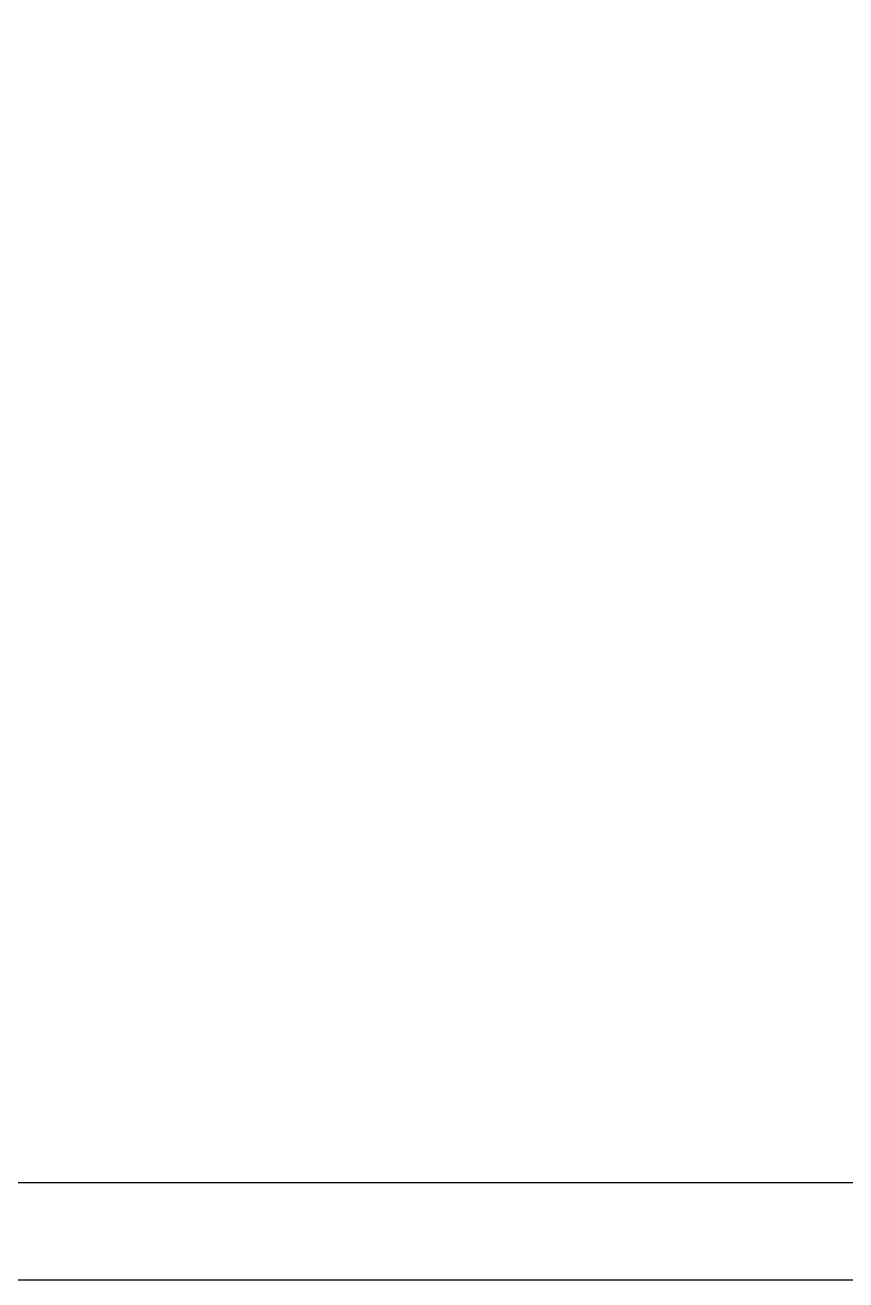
# Paper-space layout 'Layout1' of a CAD drawing. Extents: x -33 to 1767, y -6 to 331.
# Drawn here: x 764.28 to 790.25, y 13.88 to 53.6 of the extents above; entities that cross this region are included whole.
import ezdxf

# ---------------------------------------------------------------- set-up
doc = ezdxf.new("R2010")
doc.units = 0
doc.header["$LTSCALE"] = 10
doc.header["$MEASUREMENT"] = 0
doc.layers.add('图框', color=7, linetype='Continuous')
doc.layers.add('平面家具(活动)', color=134, linetype='Continuous')
doc.styles.add('PDC DIM', font='PMingLiU-ExtB.ttf', dxfattribs={"width": 0.8})

# ---------------------------------------------------------------- blocks, each defined once
blk = doc.blocks.new('A$C2F647F21')
at = {"layer": '图框'}
for points in [[(440, 20), (439.997, 316.972), (19.997, 316.972), (20, 20)], [(436.927, 23.073), (36.605, 23.073), (36.602, 313.899), (436.923, 313.899)]]:
    blk.add_lwpolyline(points, close=True, dxfattribs=at)
at = {"layer": '图框', "style": 'PDC DIM'}
for tag, p, height in [('CLIENT', (411.998, 222.799), 2.828), ('PROJECT', (405.4, 206.439), 2.828), ('SCALE', (420.59, 145.407), 2.121), ('DATE', (420.59, 135.261), 2.121), ('DRAWINGTITLE', (405.705, 114.292), 2.828), ('SHEETNO', (411.051, 86.09), 2.828)]:
    blk.add_attdef(tag, p, '', height=height, dxfattribs=at)

psp = doc.layouts.get("Layout1")

# ---------------------------------------------------------------- block references
at = {"layer": '平面家具(活动)', "linetype": 'ByBlock'}
psp.add_blockref('A$C2F647F21', (387.091, -6.116), dxfattribs=at)

doc.saveas('drawing.dxf')
